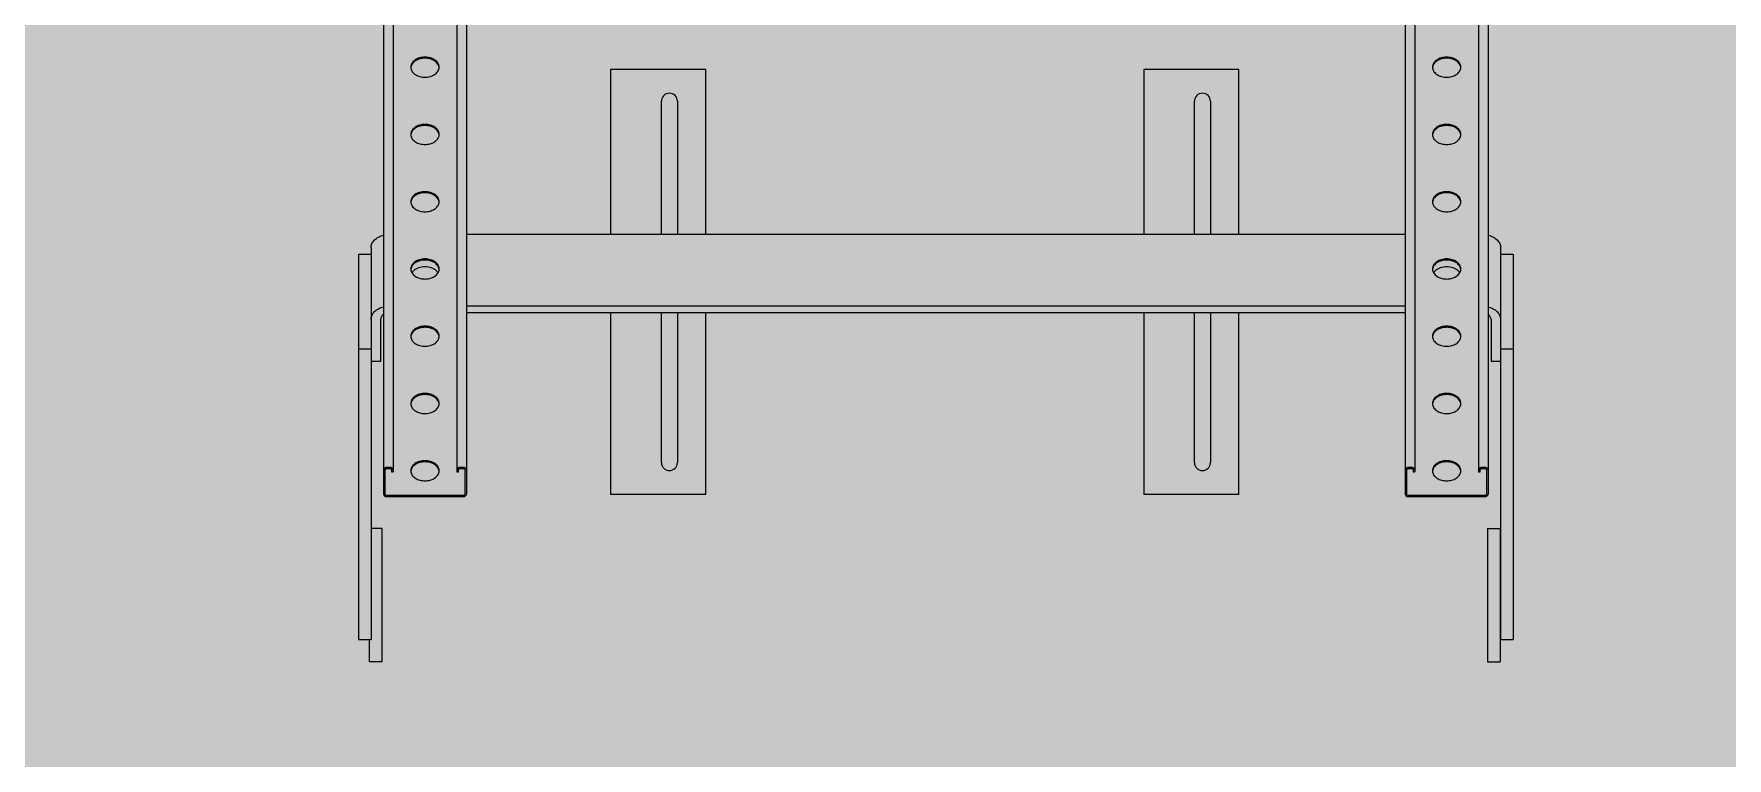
# Model space of a CAD drawing. Header units: millimetres. Extents: x -18489 to 17339, y -1599 to 10961.
# Drawn here: x -16663 to -16578.4, y 1659.2 to 1695.4 of the extents above; entities that cross this region are included whole.
import ezdxf

# ---------------------------------------------------------------- set-up
doc = ezdxf.new("R2010")
doc.units = ezdxf.units.MM
for name, color, linetype in [('188K-SM-03-F10-MECH-EQ-Y2257103$0$0 Xref', 8, 'Continuous'), ('188K-SM-03-F10-MECH-EQ-Y2257103$0$M-EQU-FOUNDATION', 8, 'Continuous'), ('188K-SM-03-F10-MECH-EQ-Y2257103$0$Micron CUP L10 HVAC EQU$0$M-MECH-EQU', 136, 'Continuous'), ('188K-SM-03-F10-MECH-EQ-Y2257103$0$Micron CUP L10 HVAC EQU$0$M-PHASE1 AREA', 252, 'Continuous')]:
    doc.layers.add(name, color=color, linetype=linetype)
pattern_1 = [(50, (4473.52, 709.2), (54.6554, -4.78173), [5.715, -62.865]), (355, (4473.52, 709.2), (-10.57303, 57.31705), [4.572, -50.29218]), (100.45144, (4478.076, 708.8), (44.08237, 52.53533), [4.857, -53.42707]), (46.1842, (4473.52, 724.44), (81.32371, -12.6127), [8.5725, -94.2975]), (96.63556, (4480.3, 723.39), (71.22124, 74.22784), [7.2855, -80.14068]), (351.18415, (4473.52, 724.44), (71.22124, 74.22784), [6.858, -75.43792]), (21, (4481.14, 720.63), (45.48432, -30.67956), [5.715, -62.865]), (326, (4481.14, 720.63), (18.54061, 55.25639), [4.572, -50.292]), (71.45144, (4484.93, 718.07), (64.02493, 24.57683), [4.857, -53.42698]), (37.5, (4473.521, 709.2), (0.926581, 25.366512), [0, -49.6824, 0, -51.054, 0, -50.4825]), (7.5, (4473.52, 709.2), (20.0459, 30.054172), [0, -29.1084, 0, -48.5394, 0, -19.2405]), (327.5, (4456.529, 709.2), (40.677179, -1.718623), [0, -19.05, 0, -59.436, 0, -78.867]), (317.5, (4448.91, 709.2), (44.438754, 7.62795), [0, -24.765, 0, -39.4716, 0, -56.007])]

# ---------------------------------------------------------------- blocks, each defined once
blk = doc.blocks.new('188K-SM-03-F10-MECH-EQ-Y2257103$0$Micron CUP L10 HVAC EQU$0$A$C0c53ceb0')
at = {"layer": '188K-SM-03-F10-MECH-EQ-Y2257103$0$Micron CUP L10 HVAC EQU$0$M-PHASE1 AREA'}
for p, q in [((-5023.9695, 8077.48404), (-5023.9695, 7549.60984)), ((-4982.61107, 8077.48404), (-4982.61107, 7549.60984)), ((-4513.33243, 8077.48404), (-4513.33243, 7549.60984)), ((-4471.97399, 8077.48404), (-4471.97399, 7549.60984)), ((-5019.21201, 8064.26498), (-5019.21201, 7560.7785)), ((-4987.36856, 8064.26498), (-4987.36856, 7560.7785)), ((-4508.57494, 8064.26498), (-4508.57494, 7560.7785)), ((-4476.73148, 8064.26498), (-4476.73148, 7560.7785)), ((-4910.50053, 7762.09479), (-4910.50053, 7679.68653)), ((-4862.92565, 7762.09479), (-4910.50053, 7762.09479)), ((-4862.92565, 7679.68653), (-4862.92565, 7762.09479)), ((-4644.08119, 7762.09479), (-4644.08119, 7679.68653)), ((-4596.50631, 7762.09479), (-4644.08119, 7762.09479)), ((-4596.50631, 7679.68653), (-4596.50631, 7762.09479)), ((-4885.12726, 7679.68653), (-4885.12726, 7746.23649)), ((-4877.13568, 7746.23649), (-4877.13568, 7679.68653)), ((-4618.70792, 7679.68653), (-4618.70792, 7746.23649)), ((-4610.71634, 7746.23649), (-4610.71634, 7679.68653)), ((-4982.61107, 7679.68653), (-4513.33243, 7679.68653)), ((-5036.5927, 7669.79516), (-5036.5927, 7476.91535)), ((-5036.5927, 7669.79516), (-5030.24938, 7669.79516)), ((-5030.24938, 7672.95843), (-5030.24938, 7476.91535)), ((-4465.69411, 7672.95843), (-4465.69411, 7476.91535)), ((-4465.69411, 7669.79516), (-4459.35079, 7669.79516)), ((-4459.35079, 7669.79516), (-4459.35079, 7476.91535)), ((-4982.61107, 7643.80331), (-4513.33243, 7643.80331)), ((-5025.4919, 7637.0752), (-5025.4919, 7616.09913)), ((-4513.33243, 7640.43925), (-4982.61107, 7640.43925)), ((-4910.50053, 7640.43925), (-4910.50053, 7549.59364)), ((-4885.12726, 7565.45194), (-4885.12726, 7640.43925)), ((-4877.13568, 7640.43925), (-4877.13568, 7565.45194)), ((-4862.92565, 7549.59364), (-4862.92565, 7640.43925)), ((-4644.08119, 7640.43925), (-4644.08119, 7549.59364)), ((-4618.70792, 7565.45194), (-4618.70792, 7640.43925)), ((-4610.71634, 7640.43925), (-4610.71634, 7565.45194)), ((-4596.50631, 7549.59364), (-4596.50631, 7640.43925)), ((-4470.4516, 7637.0752), (-4470.4516, 7616.09913)), ((-5036.5927, 7622.35599), (-5030.24938, 7622.35599)), ((-4465.69411, 7622.35599), (-4459.35079, 7622.35599)), ((-5025.4919, 7616.09763), (-5030.24938, 7616.09763)), ((-4465.69411, 7616.09763), (-4470.4516, 7616.09763)), ((-5023.17658, 7549.60984), (-5023.17658, 7561.89985)), ((-5020.79784, 7563.0212), (-5022.38367, 7563.0212)), ((-5022.38367, 7562.46052), (-5020.79784, 7562.46052)), ((-5020.00493, 7561.89985), (-5020.00493, 7560.7785)), ((-5020.00493, 7560.7785), (-5019.21201, 7560.7785)), ((-4987.36856, 7560.7785), (-4986.57564, 7560.7785)), ((-4986.57564, 7560.7785), (-4986.57564, 7561.89985)), ((-4984.1969, 7563.0212), (-4985.78273, 7563.0212)), ((-4985.78273, 7562.46052), (-4984.1969, 7562.46052)), ((-4983.40398, 7561.89985), (-4983.40398, 7549.60984)), ((-4512.53951, 7549.60984), (-4512.53951, 7561.89985)), ((-4510.16077, 7563.0212), (-4511.7466, 7563.0212)), ((-4511.7466, 7562.46052), (-4510.16077, 7562.46052)), ((-4509.36785, 7561.89985), (-4509.36785, 7560.7785)), ((-4509.36785, 7560.7785), (-4508.57494, 7560.7785)), ((-4476.73148, 7560.7785), (-4475.93857, 7560.7785)), ((-4475.93857, 7560.7785), (-4475.93857, 7561.89985)), ((-4473.55982, 7563.0212), (-4475.14565, 7563.0212)), ((-4475.14565, 7562.46052), (-4473.55982, 7562.46052)), ((-4472.76691, 7561.89985), (-4472.76691, 7549.60984)), ((-4984.1969, 7549.04917), (-5022.38367, 7549.04917)), ((-4862.92565, 7549.59364), (-4910.50053, 7549.59364)), ((-4596.50631, 7549.59364), (-4644.08119, 7549.59364)), ((-4473.55982, 7549.04917), (-4511.7466, 7549.04917)), ((-5022.38367, 7548.48849), (-4984.1969, 7548.48849)), ((-4511.7466, 7548.48849), (-4473.55982, 7548.48849)), ((-5024.68025, 7532.50875), (-5030.24938, 7532.50875)), ((-5024.68025, 7465.80084), (-5024.68025, 7532.50875)), ((-4472.26219, 7532.50875), (-4472.26219, 7465.80084)), ((-4472.26219, 7532.50875), (-4465.91887, 7532.50875)), ((-4465.91887, 7532.50875), (-4465.91887, 7465.80084)), ((-5036.5927, 7476.91535), (-5030.24938, 7476.91535)), ((-5031.02357, 7465.80084), (-5031.02357, 7476.91535)), ((-4465.69411, 7476.91535), (-4459.35079, 7476.91535)), ((-5024.68025, 7465.80084), (-5031.02357, 7465.80084)), ((-4472.26219, 7465.80084), (-4465.91887, 7465.80084))]:
    blk.add_line(p, q, dxfattribs=at)
for centre, radius, start, end in [((-5006.85152, 7763.2275), 3.54328, 180.00554074, 184.57683732), ((-5006.80029, 7763.23177), 3.59469, 184.57949297, 188.71224577), ((-4999.78028, 7763.23177), 3.59469, 351.28775423, 355.42050703), ((-4999.72905, 7763.2275), 3.54328, 355.42316268, 359.99445926), ((-4496.21444, 7763.2275), 3.54328, 180.00554074, 184.57683732), ((-4496.16322, 7763.23177), 3.59469, 184.57949298, 188.71224577), ((-4489.1432, 7763.23177), 3.59469, 351.28775423, 355.42050702), ((-4489.09198, 7763.2275), 3.54328, 355.42316268, 359.99445926), ((-4881.13147, 7746.23649), 3.99579, 0, 180), ((-4614.71213, 7746.23649), 3.99579, 0, 180), ((-5006.85152, 7729.58698), 3.54328, 180.00554074, 184.57683732), ((-5006.80029, 7729.59125), 3.59469, 184.57949297, 188.71224577), ((-4999.78028, 7729.59125), 3.59469, 351.28775423, 355.42050703), ((-4999.72905, 7729.58698), 3.54328, 355.42316268, 359.99445926), ((-4496.21444, 7729.58698), 3.54328, 180.00554074, 184.57683732), ((-4496.16322, 7729.59125), 3.59469, 184.57949298, 188.71224577), ((-4489.1432, 7729.59125), 3.59469, 351.28775423, 355.42050702), ((-4489.09198, 7729.58698), 3.54328, 355.42316268, 359.99445926), ((-5006.85152, 7695.94646), 3.54328, 180.00554074, 184.57683732), ((-5006.80029, 7695.95073), 3.59469, 184.57949297, 188.71224577), ((-4999.78028, 7695.95073), 3.59469, 351.28775423, 355.42050703), ((-4999.72905, 7695.94646), 3.54328, 355.42316268, 359.99445926), ((-4496.21444, 7695.94646), 3.54328, 180.00554074, 184.57683732), ((-4496.16322, 7695.95073), 3.59469, 184.57949298, 188.71224577), ((-4489.1432, 7695.95073), 3.59469, 351.28775423, 355.42050702), ((-4489.09198, 7695.94646), 3.54328, 355.42316268, 359.99445926), ((-5006.85152, 7662.30594), 3.54328, 180.00554074, 184.57683732), ((-5006.80029, 7662.3102), 3.59469, 184.57949297, 188.71224577), ((-5005.34967, 7657.53822), 5.29236, 134.17939771, 139.35016521), ((-5001.23089, 7657.53822), 5.29236, 40.64983479, 45.82060229), ((-4999.78028, 7662.3102), 3.59469, 351.28775423, 355.42050703), ((-4999.72905, 7662.30594), 3.54328, 355.42316268, 359.99445926), ((-4496.21444, 7662.30594), 3.54328, 180.00554074, 184.57683732), ((-4496.16322, 7662.3102), 3.59469, 184.57949297, 188.71224577), ((-4494.7126, 7657.53822), 5.29236, 134.17939771, 139.35016521), ((-4490.59382, 7657.53822), 5.29236, 40.64983479, 45.82060229), ((-4489.1432, 7662.3102), 3.59469, 351.28775423, 355.42050702), ((-4489.09198, 7662.30594), 3.54328, 355.42316268, 359.99445926), ((-5006.85152, 7628.66541), 3.54328, 180.00554074, 184.57683732), ((-5006.80029, 7628.66968), 3.59469, 184.57949297, 188.71224577), ((-4999.78028, 7628.66968), 3.59469, 351.28775423, 355.42050703), ((-4999.72905, 7628.66541), 3.54328, 355.42316268, 359.99445926), ((-4496.21444, 7628.66541), 3.54328, 180.00554074, 184.57683732), ((-4496.16322, 7628.66968), 3.59469, 184.57949297, 188.71224577), ((-4489.1432, 7628.66968), 3.59469, 351.28775423, 355.42050703), ((-4489.09198, 7628.66541), 3.54328, 355.42316268, 359.99445926), ((-5006.85152, 7595.02489), 3.54328, 180.00554074, 184.57683732), ((-5006.80029, 7595.02916), 3.59469, 184.57949297, 188.71224577), ((-4999.78028, 7595.02916), 3.59469, 351.28775423, 355.42050703), ((-4999.72905, 7595.02489), 3.54328, 355.42316268, 359.99445926), ((-4496.21444, 7595.02489), 3.54328, 180.00554074, 184.57683732), ((-4496.16322, 7595.02916), 3.59469, 184.57949298, 188.71224577), ((-4489.1432, 7595.02916), 3.59469, 351.28775423, 355.42050703), ((-4489.09198, 7595.02489), 3.54328, 355.42316268, 359.99445926), ((-5020.79668, 7560.81007), 2.21113, 79.33297401, 90.03008232), ((-5006.85152, 7561.38437), 3.54328, 180.00554074, 184.57683732), ((-5006.80029, 7561.38864), 3.59469, 184.57949297, 188.71224577), ((-4999.78028, 7561.38864), 3.59469, 351.28775423, 355.42050703), ((-4999.72905, 7561.38437), 3.54328, 355.42316268, 359.99445926), ((-4984.19574, 7560.81007), 2.21113, 79.33297401, 90.03008232), ((-4881.13147, 7565.45194), 3.99579, 180, 0), ((-4614.71213, 7565.45194), 3.99579, 180, 0), ((-4510.15961, 7560.81007), 2.21113, 79.33297401, 90.03008232), ((-4496.21444, 7561.38437), 3.54328, 180.00554074, 184.57683732), ((-4496.16322, 7561.38864), 3.59469, 184.57949297, 188.71224577), ((-4489.1432, 7561.38864), 3.59469, 351.28775423, 355.42050703), ((-4489.09198, 7561.38437), 3.54328, 355.42316268, 359.99445926), ((-4473.55866, 7560.81007), 2.21113, 79.33297401, 90.03008232)]:
    blk.add_arc(centre, radius, start, end, dxfattribs=at)
for points, knots in [([(-5003.29028, 7768.25081), (-5004.20557, 7768.25081), (-5005.9816, 7768.01166), (-5008.30681, 7766.95984), (-5009.96239, 7765.32276), (-5010.3948, 7763.89285), (-5010.3948, 7763.22716)], [0, 0, 0, 0, 0.288006698, 0.555333419, 0.790532629, 1, 1, 1, 1]), ([(-5003.29028, 7767.69014), (-5004.14462, 7767.69014), (-5005.80841, 7767.48076), (-5008.02406, 7766.55719), (-5009.68146, 7765.11798), (-5010.25758, 7763.83266), (-5010.3535, 7763.20637)], [0, 0, 0, 0, 0.284584443, 0.551250143, 0.788945637, 1, 1, 1, 1]), ([(-5010.3535, 7762.68728), (-5010.25758, 7762.06098), (-5009.68146, 7760.77567), (-5008.02406, 7759.33646), (-5005.80841, 7758.41289), (-5004.14462, 7758.20351), (-5003.29028, 7758.20351)], [0, 0, 0, 0, 0.211054363, 0.448749857, 0.715415557, 1, 1, 1, 1]), ([(-4996.18577, 7763.22716), (-4996.18577, 7763.89285), (-4996.61817, 7765.32276), (-4998.27376, 7766.95984), (-5000.59897, 7768.01166), (-5002.375, 7768.25081), (-5003.29028, 7768.25081)], [0, 0, 0, 0, 0.209467371, 0.444666581, 0.711993302, 1, 1, 1, 1]), ([(-4996.22707, 7763.20637), (-4996.32299, 7763.83266), (-4996.89911, 7765.11798), (-4998.55651, 7766.55719), (-5000.77216, 7767.48076), (-5002.43594, 7767.69014), (-5003.29028, 7767.69014)], [0, 0, 0, 0, 0.211054363, 0.448749857, 0.715415557, 1, 1, 1, 1]), ([(-5003.29028, 7758.20351), (-5002.43594, 7758.20351), (-5000.77216, 7758.41289), (-4998.55651, 7759.33646), (-4996.89911, 7760.77567), (-4996.32299, 7762.06098), (-4996.22707, 7762.68728)], [0, 0, 0, 0, 0.284584443, 0.551250143, 0.788945637, 1, 1, 1, 1]), ([(-4492.65321, 7768.25081), (-4493.5685, 7768.25081), (-4495.34453, 7768.01166), (-4497.66974, 7766.95984), (-4499.32532, 7765.32276), (-4499.75773, 7763.89285), (-4499.75773, 7763.22716)], [0, 0, 0, 0, 0.288006698, 0.555333419, 0.790532629, 1, 1, 1, 1]), ([(-4492.65321, 7767.69014), (-4493.50755, 7767.69014), (-4495.17133, 7767.48076), (-4497.38698, 7766.55719), (-4499.04438, 7765.11798), (-4499.62051, 7763.83266), (-4499.71643, 7763.20637)], [0, 0, 0, 0, 0.284584443, 0.551250143, 0.788945637, 1, 1, 1, 1]), ([(-4499.71643, 7762.68728), (-4499.62051, 7762.06098), (-4499.04438, 7760.77567), (-4497.38698, 7759.33646), (-4495.17133, 7758.41289), (-4493.50755, 7758.20351), (-4492.65321, 7758.20351)], [0, 0, 0, 0, 0.211054363, 0.448749857, 0.715415557, 1, 1, 1, 1]), ([(-4485.54869, 7763.22716), (-4485.54869, 7763.89285), (-4485.9811, 7765.32276), (-4487.63668, 7766.95984), (-4489.96189, 7768.01166), (-4491.73792, 7768.25081), (-4492.65321, 7768.25081)], [0, 0, 0, 0, 0.209467371, 0.444666581, 0.711993302, 1, 1, 1, 1]), ([(-4485.58999, 7763.20637), (-4485.68591, 7763.83266), (-4486.26203, 7765.11798), (-4487.91944, 7766.55719), (-4490.13509, 7767.48076), (-4491.79887, 7767.69014), (-4492.65321, 7767.69014)], [0, 0, 0, 0, 0.211054363, 0.448749857, 0.715415557, 1, 1, 1, 1]), ([(-4492.65321, 7758.20351), (-4491.79887, 7758.20351), (-4490.13509, 7758.41289), (-4487.91944, 7759.33646), (-4486.26203, 7760.77567), (-4485.68591, 7762.06098), (-4485.58999, 7762.68728)], [0, 0, 0, 0, 0.284584443, 0.551250143, 0.788945637, 1, 1, 1, 1]), ([(-5003.29028, 7734.61029), (-5004.20557, 7734.61029), (-5005.9816, 7734.37114), (-5008.30681, 7733.31932), (-5009.96239, 7731.68223), (-5010.3948, 7730.25233), (-5010.3948, 7729.58664)], [0, 0, 0, 0, 0.288006698, 0.555333419, 0.790532629, 1, 1, 1, 1]), ([(-5003.29028, 7734.04961), (-5004.14462, 7734.04961), (-5005.80841, 7733.84023), (-5008.02406, 7732.91667), (-5009.68146, 7731.47745), (-5010.25758, 7730.19214), (-5010.3535, 7729.56585)], [0, 0, 0, 0, 0.284584443, 0.551250143, 0.788945637, 1, 1, 1, 1]), ([(-5010.3535, 7729.04675), (-5010.25758, 7728.42046), (-5009.68146, 7727.13515), (-5008.02406, 7725.69593), (-5005.80841, 7724.77237), (-5004.14462, 7724.56299), (-5003.29028, 7724.56299)], [0, 0, 0, 0, 0.211054363, 0.448749857, 0.715415557, 1, 1, 1, 1]), ([(-4996.18577, 7729.58664), (-4996.18577, 7730.25233), (-4996.61817, 7731.68223), (-4998.27376, 7733.31932), (-5000.59897, 7734.37114), (-5002.375, 7734.61029), (-5003.29028, 7734.61029)], [0, 0, 0, 0, 0.209467371, 0.444666581, 0.711993302, 1, 1, 1, 1]), ([(-4996.22707, 7729.56585), (-4996.32299, 7730.19214), (-4996.89911, 7731.47745), (-4998.55651, 7732.91667), (-5000.77216, 7733.84023), (-5002.43594, 7734.04961), (-5003.29028, 7734.04961)], [0, 0, 0, 0, 0.211054363, 0.448749857, 0.715415557, 1, 1, 1, 1]), ([(-5003.29028, 7724.56299), (-5002.43594, 7724.56299), (-5000.77216, 7724.77237), (-4998.55651, 7725.69593), (-4996.89911, 7727.13515), (-4996.32299, 7728.42046), (-4996.22707, 7729.04675)], [0, 0, 0, 0, 0.284584443, 0.551250143, 0.788945637, 1, 1, 1, 1]), ([(-4492.65321, 7734.61029), (-4493.5685, 7734.61029), (-4495.34453, 7734.37114), (-4497.66974, 7733.31932), (-4499.32532, 7731.68223), (-4499.75773, 7730.25233), (-4499.75773, 7729.58664)], [0, 0, 0, 0, 0.288006698, 0.555333419, 0.790532629, 1, 1, 1, 1]), ([(-4492.65321, 7734.04961), (-4493.50755, 7734.04961), (-4495.17133, 7733.84023), (-4497.38698, 7732.91667), (-4499.04438, 7731.47745), (-4499.62051, 7730.19214), (-4499.71643, 7729.56585)], [0, 0, 0, 0, 0.284584443, 0.551250143, 0.788945637, 1, 1, 1, 1]), ([(-4499.71643, 7729.04675), (-4499.62051, 7728.42046), (-4499.04438, 7727.13515), (-4497.38698, 7725.69593), (-4495.17133, 7724.77237), (-4493.50755, 7724.56299), (-4492.65321, 7724.56299)], [0, 0, 0, 0, 0.211054363, 0.448749857, 0.715415557, 1, 1, 1, 1]), ([(-4485.54869, 7729.58664), (-4485.54869, 7730.25233), (-4485.9811, 7731.68223), (-4487.63668, 7733.31932), (-4489.96189, 7734.37114), (-4491.73792, 7734.61029), (-4492.65321, 7734.61029)], [0, 0, 0, 0, 0.209467371, 0.444666581, 0.711993302, 1, 1, 1, 1]), ([(-4485.58999, 7729.56585), (-4485.68591, 7730.19214), (-4486.26203, 7731.47745), (-4487.91944, 7732.91667), (-4490.13509, 7733.84023), (-4491.79887, 7734.04961), (-4492.65321, 7734.04961)], [0, 0, 0, 0, 0.211054363, 0.448749857, 0.715415557, 1, 1, 1, 1]), ([(-4492.65321, 7724.56299), (-4491.79887, 7724.56299), (-4490.13509, 7724.77237), (-4487.91944, 7725.69593), (-4486.26203, 7727.13515), (-4485.68591, 7728.42046), (-4485.58999, 7729.04675)], [0, 0, 0, 0, 0.284584443, 0.551250143, 0.788945637, 1, 1, 1, 1]), ([(-5003.29028, 7700.96977), (-5004.20557, 7700.96977), (-5005.9816, 7700.73062), (-5008.30681, 7699.67879), (-5009.96239, 7698.04171), (-5010.3948, 7696.6118), (-5010.3948, 7695.94612)], [0, 0, 0, 0, 0.288006698, 0.555333419, 0.790532629, 1, 1, 1, 1]), ([(-5003.29028, 7700.40909), (-5004.14462, 7700.40909), (-5005.80841, 7700.19971), (-5008.02406, 7699.27614), (-5009.68146, 7697.83693), (-5010.25758, 7696.55162), (-5010.3535, 7695.92532)], [0, 0, 0, 0, 0.284584443, 0.551250143, 0.788945637, 1, 1, 1, 1]), ([(-5010.3535, 7695.40623), (-5010.25758, 7694.77994), (-5009.68146, 7693.49462), (-5008.02406, 7692.05541), (-5005.80841, 7691.13184), (-5004.14462, 7690.92246), (-5003.29028, 7690.92246)], [0, 0, 0, 0, 0.211054363, 0.448749857, 0.715415557, 1, 1, 1, 1]), ([(-4996.18577, 7695.94612), (-4996.18577, 7696.6118), (-4996.61817, 7698.04171), (-4998.27376, 7699.67879), (-5000.59897, 7700.73062), (-5002.375, 7700.96977), (-5003.29028, 7700.96977)], [0, 0, 0, 0, 0.209467371, 0.444666581, 0.711993302, 1, 1, 1, 1]), ([(-4996.22707, 7695.92532), (-4996.32299, 7696.55162), (-4996.89911, 7697.83693), (-4998.55651, 7699.27614), (-5000.77216, 7700.19971), (-5002.43594, 7700.40909), (-5003.29028, 7700.40909)], [0, 0, 0, 0, 0.211054363, 0.448749857, 0.715415557, 1, 1, 1, 1]), ([(-5003.29028, 7690.92246), (-5002.43594, 7690.92246), (-5000.77216, 7691.13184), (-4998.55651, 7692.05541), (-4996.89911, 7693.49462), (-4996.32299, 7694.77994), (-4996.22707, 7695.40623)], [0, 0, 0, 0, 0.284584443, 0.551250143, 0.788945637, 1, 1, 1, 1]), ([(-4492.65321, 7700.96977), (-4493.5685, 7700.96977), (-4495.34453, 7700.73062), (-4497.66974, 7699.67879), (-4499.32532, 7698.04171), (-4499.75773, 7696.6118), (-4499.75773, 7695.94612)], [0, 0, 0, 0, 0.288006698, 0.555333419, 0.790532629, 1, 1, 1, 1]), ([(-4492.65321, 7700.40909), (-4493.50755, 7700.40909), (-4495.17133, 7700.19971), (-4497.38698, 7699.27614), (-4499.04438, 7697.83693), (-4499.62051, 7696.55162), (-4499.71643, 7695.92532)], [0, 0, 0, 0, 0.284584443, 0.551250143, 0.788945637, 1, 1, 1, 1]), ([(-4499.71643, 7695.40623), (-4499.62051, 7694.77994), (-4499.04438, 7693.49462), (-4497.38698, 7692.05541), (-4495.17133, 7691.13184), (-4493.50755, 7690.92246), (-4492.65321, 7690.92246)], [0, 0, 0, 0, 0.211054363, 0.448749857, 0.715415557, 1, 1, 1, 1]), ([(-4485.54869, 7695.94612), (-4485.54869, 7696.6118), (-4485.9811, 7698.04171), (-4487.63668, 7699.67879), (-4489.96189, 7700.73062), (-4491.73792, 7700.96977), (-4492.65321, 7700.96977)], [0, 0, 0, 0, 0.209467371, 0.444666581, 0.711993302, 1, 1, 1, 1]), ([(-4485.58999, 7695.92532), (-4485.68591, 7696.55162), (-4486.26203, 7697.83693), (-4487.91944, 7699.27614), (-4490.13509, 7700.19971), (-4491.79887, 7700.40909), (-4492.65321, 7700.40909)], [0, 0, 0, 0, 0.211054363, 0.448749857, 0.715415557, 1, 1, 1, 1]), ([(-4492.65321, 7690.92246), (-4491.79887, 7690.92246), (-4490.13509, 7691.13184), (-4487.91944, 7692.05541), (-4486.26203, 7693.49462), (-4485.68591, 7694.77994), (-4485.58999, 7695.40623)], [0, 0, 0, 0, 0.284584443, 0.551250143, 0.788945637, 1, 1, 1, 1]), ([(-5030.24938, 7672.95843), (-5030.24938, 7673.64883), (-5029.91901, 7675.10002), (-5028.55606, 7676.971), (-5026.50855, 7678.43548), (-5024.86443, 7679.05579), (-5023.98528, 7679.28171)], [0, 0, 0, 0, 0.21748498, 0.45261355, 0.714058089, 1, 1, 1, 1]), ([(-4471.95822, 7679.28171), (-4471.07907, 7679.05579), (-4469.43494, 7678.43548), (-4467.38743, 7676.971), (-4466.02448, 7675.10002), (-4465.69411, 7673.64883), (-4465.69411, 7672.95843)], [0, 0, 0, 0, 0.285941911, 0.54738645, 0.78251502, 1, 1, 1, 1]), ([(-5003.29028, 7667.32924), (-5004.20557, 7667.32924), (-5005.9816, 7667.0901), (-5008.30681, 7666.03827), (-5009.96239, 7664.40119), (-5010.3948, 7662.97128), (-5010.3948, 7662.30559)], [0, 0, 0, 0, 0.288006698, 0.555333419, 0.790532629, 1, 1, 1, 1]), ([(-5003.29028, 7666.76857), (-5004.14462, 7666.76857), (-5005.80841, 7666.55919), (-5008.02406, 7665.63562), (-5009.68146, 7664.19641), (-5010.25758, 7662.9111), (-5010.3535, 7662.2848)], [0, 0, 0, 0, 0.284584443, 0.551250143, 0.788945637, 1, 1, 1, 1]), ([(-5010.04708, 7660.7532), (-5009.54587, 7659.66237), (-5007.96731, 7658.30338), (-5005.47398, 7657.44334), (-5004.02666, 7657.28194), (-5003.29028, 7657.28194)], [0, 0, 0, 0, 0.454971083, 0.720915951, 1, 1, 1, 1]), ([(-4997.54261, 7661.33369), (-4998.2466, 7662.01861), (-5000.1149, 7663.07559), (-5003.29028, 7663.57758), (-5006.46567, 7663.07559), (-5008.33396, 7662.01861), (-5009.03796, 7661.33369)], [0, 0, 0, 0, 0.236938801, 0.5, 0.763061198, 1, 1, 1, 1]), ([(-4996.18577, 7662.30559), (-4996.18577, 7662.97128), (-4996.61817, 7664.40119), (-4998.27376, 7666.03827), (-5000.59897, 7667.0901), (-5002.375, 7667.32924), (-5003.29028, 7667.32924)], [0, 0, 0, 0, 0.209467371, 0.444666581, 0.711993302, 1, 1, 1, 1]), ([(-4996.22707, 7662.2848), (-4996.32299, 7662.9111), (-4996.89911, 7664.19641), (-4998.55651, 7665.63562), (-5000.77216, 7666.55919), (-5002.43594, 7666.76857), (-5003.29028, 7666.76857)], [0, 0, 0, 0, 0.211054363, 0.448749857, 0.715415557, 1, 1, 1, 1]), ([(-5003.29028, 7657.28194), (-5002.5539, 7657.28194), (-5001.10658, 7657.44334), (-4998.61326, 7658.30338), (-4997.0347, 7659.66237), (-4996.53349, 7660.7532)], [0, 0, 0, 0, 0.279084049, 0.545028917, 1, 1, 1, 1]), ([(-4492.65321, 7667.32924), (-4493.5685, 7667.32924), (-4495.34453, 7667.0901), (-4497.66974, 7666.03827), (-4499.32532, 7664.40119), (-4499.75773, 7662.97128), (-4499.75773, 7662.30559)], [0, 0, 0, 0, 0.288006698, 0.555333419, 0.790532629, 1, 1, 1, 1]), ([(-4492.65321, 7666.76857), (-4493.50755, 7666.76857), (-4495.17133, 7666.55919), (-4497.38698, 7665.63562), (-4499.04438, 7664.19641), (-4499.62051, 7662.9111), (-4499.71643, 7662.2848)], [0, 0, 0, 0, 0.284584443, 0.551250143, 0.788945637, 1, 1, 1, 1]), ([(-4499.41001, 7660.7532), (-4498.90879, 7659.66237), (-4497.33024, 7658.30338), (-4494.83691, 7657.44334), (-4493.38959, 7657.28194), (-4492.65321, 7657.28194)], [0, 0, 0, 0, 0.454971083, 0.720915951, 1, 1, 1, 1]), ([(-4486.90554, 7661.33369), (-4487.60953, 7662.01861), (-4489.47782, 7663.07559), (-4492.65321, 7663.57758), (-4495.82859, 7663.07559), (-4497.69689, 7662.01861), (-4498.40088, 7661.33369)], [0, 0, 0, 0, 0.236938801, 0.5, 0.763061198, 1, 1, 1, 1]), ([(-4485.54869, 7662.30559), (-4485.54869, 7662.97128), (-4485.9811, 7664.40119), (-4487.63668, 7666.03827), (-4489.96189, 7667.0901), (-4491.73792, 7667.32924), (-4492.65321, 7667.32924)], [0, 0, 0, 0, 0.209467371, 0.444666581, 0.711993302, 1, 1, 1, 1]), ([(-4485.58999, 7662.2848), (-4485.68591, 7662.9111), (-4486.26203, 7664.19641), (-4487.91944, 7665.63562), (-4490.13509, 7666.55919), (-4491.79887, 7666.76857), (-4492.65321, 7666.76857)], [0, 0, 0, 0, 0.211054363, 0.448749857, 0.715415557, 1, 1, 1, 1]), ([(-4492.65321, 7657.28194), (-4491.91683, 7657.28194), (-4490.46951, 7657.44334), (-4487.97618, 7658.30338), (-4486.39763, 7659.66237), (-4485.89641, 7660.7532)], [0, 0, 0, 0, 0.279084049, 0.545028917, 1, 1, 1, 1]), ([(-5030.24938, 7637.0752), (-5030.24938, 7637.66196), (-5030.01595, 7638.88132), (-5029.02649, 7640.52895), (-5027.49272, 7641.9173), (-5026.22814, 7642.59722), (-5025.54295, 7642.88094)], [0, 0, 0, 0, 0.222954822, 0.459664115, 0.718205, 1, 1, 1, 1]), ([(-5025.54295, 7642.88094), (-5025.41837, 7642.93252), (-5024.9088, 7643.13261), (-5024.38485, 7643.29581), (-5023.98528, 7643.39849)], [0, 0, 0, 0, 0.246316039, 1, 1, 1, 1]), ([(-4471.95822, 7643.39849), (-4471.82374, 7643.36393), (-4471.29595, 7643.21867), (-4470.778, 7643.03724), (-4470.40054, 7642.88094)], [0, 0, 0, 0, 0.253662788, 1, 1, 1, 1]), ([(-4470.40054, 7642.88094), (-4469.71535, 7642.59722), (-4468.45077, 7641.9173), (-4466.917, 7640.52895), (-4465.92754, 7638.88132), (-4465.69411, 7637.66196), (-4465.69411, 7637.0752)], [0, 0, 0, 0, 0.281795, 0.540335885, 0.777045178, 1, 1, 1, 1]), ([(-5023.98851, 7639.52922), (-5024.42626, 7639.2391), (-5025.17618, 7638.54028), (-5025.4919, 7637.53973), (-5025.4919, 7637.0752)], [0, 0, 0, 0, 0.530633996, 1, 1, 1, 1]), ([(-5003.29028, 7633.68872), (-5004.20557, 7633.68872), (-5005.9816, 7633.44958), (-5008.30681, 7632.39775), (-5009.96239, 7630.76067), (-5010.3948, 7629.33076), (-5010.3948, 7628.66507)], [0, 0, 0, 0, 0.288006698, 0.555333419, 0.790532629, 1, 1, 1, 1]), ([(-4996.18577, 7628.66507), (-4996.18577, 7629.33076), (-4996.61817, 7630.76067), (-4998.27376, 7632.39775), (-5000.59897, 7633.44958), (-5002.375, 7633.68872), (-5003.29028, 7633.68872)], [0, 0, 0, 0, 0.209467371, 0.444666581, 0.711993302, 1, 1, 1, 1]), ([(-4492.65321, 7633.68872), (-4493.5685, 7633.68872), (-4495.34453, 7633.44958), (-4497.66974, 7632.39775), (-4499.32532, 7630.76067), (-4499.75773, 7629.33076), (-4499.75773, 7628.66507)], [0, 0, 0, 0, 0.288006698, 0.555333419, 0.790532629, 1, 1, 1, 1]), ([(-4485.54869, 7628.66507), (-4485.54869, 7629.33076), (-4485.9811, 7630.76067), (-4487.63668, 7632.39775), (-4489.96189, 7633.44958), (-4491.73792, 7633.68872), (-4492.65321, 7633.68872)], [0, 0, 0, 0, 0.209467371, 0.444666581, 0.711993302, 1, 1, 1, 1]), ([(-4470.4516, 7637.0752), (-4470.4516, 7637.53973), (-4470.76731, 7638.54028), (-4471.51723, 7639.2391), (-4471.95499, 7639.52922)], [0, 0, 0, 0, 0.469366004, 1, 1, 1, 1]), ([(-5003.29028, 7633.12805), (-5004.14462, 7633.12805), (-5005.80841, 7632.91867), (-5008.02406, 7631.9951), (-5009.68146, 7630.55589), (-5010.25758, 7629.27058), (-5010.3535, 7628.64428)], [0, 0, 0, 0, 0.284584443, 0.551250143, 0.788945637, 1, 1, 1, 1]), ([(-5010.3535, 7628.12519), (-5010.25758, 7627.49889), (-5009.68146, 7626.21358), (-5008.02406, 7624.77437), (-5005.80841, 7623.8508), (-5004.14462, 7623.64142), (-5003.29028, 7623.64142)], [0, 0, 0, 0, 0.211054363, 0.448749857, 0.715415557, 1, 1, 1, 1]), ([(-4996.22707, 7628.64428), (-4996.32299, 7629.27058), (-4996.89911, 7630.55589), (-4998.55651, 7631.9951), (-5000.77216, 7632.91867), (-5002.43594, 7633.12805), (-5003.29028, 7633.12805)], [0, 0, 0, 0, 0.211054363, 0.448749857, 0.715415557, 1, 1, 1, 1]), ([(-5003.29028, 7623.64142), (-5002.43594, 7623.64142), (-5000.77216, 7623.8508), (-4998.55651, 7624.77437), (-4996.89911, 7626.21358), (-4996.32299, 7627.49889), (-4996.22707, 7628.12519)], [0, 0, 0, 0, 0.284584443, 0.551250143, 0.788945637, 1, 1, 1, 1]), ([(-4492.65321, 7633.12805), (-4493.50755, 7633.12805), (-4495.17133, 7632.91867), (-4497.38698, 7631.9951), (-4499.04438, 7630.55589), (-4499.62051, 7629.27058), (-4499.71643, 7628.64428)], [0, 0, 0, 0, 0.284584443, 0.551250143, 0.788945637, 1, 1, 1, 1]), ([(-4499.71643, 7628.12519), (-4499.62051, 7627.49889), (-4499.04438, 7626.21358), (-4497.38698, 7624.77437), (-4495.17133, 7623.8508), (-4493.50755, 7623.64142), (-4492.65321, 7623.64142)], [0, 0, 0, 0, 0.211054363, 0.448749857, 0.715415557, 1, 1, 1, 1]), ([(-4485.58999, 7628.64428), (-4485.68591, 7629.27058), (-4486.26203, 7630.55589), (-4487.91944, 7631.9951), (-4490.13509, 7632.91867), (-4491.79887, 7633.12805), (-4492.65321, 7633.12805)], [0, 0, 0, 0, 0.211054363, 0.448749857, 0.715415557, 1, 1, 1, 1]), ([(-4492.65321, 7623.64142), (-4491.79887, 7623.64142), (-4490.13509, 7623.8508), (-4487.91944, 7624.77437), (-4486.26203, 7626.21358), (-4485.68591, 7627.49889), (-4485.58999, 7628.12519)], [0, 0, 0, 0, 0.284584443, 0.551250143, 0.788945637, 1, 1, 1, 1]), ([(-5003.29028, 7600.0482), (-5004.20557, 7600.0482), (-5005.9816, 7599.80905), (-5008.30681, 7598.75723), (-5009.96239, 7597.12015), (-5010.3948, 7595.69024), (-5010.3948, 7595.02455)], [0, 0, 0, 0, 0.288006698, 0.555333419, 0.790532629, 1, 1, 1, 1]), ([(-4996.18577, 7595.02455), (-4996.18577, 7595.69024), (-4996.61817, 7597.12015), (-4998.27376, 7598.75723), (-5000.59897, 7599.80905), (-5002.375, 7600.0482), (-5003.29028, 7600.0482)], [0, 0, 0, 0, 0.209467371, 0.444666581, 0.711993302, 1, 1, 1, 1]), ([(-4492.65321, 7600.0482), (-4493.5685, 7600.0482), (-4495.34453, 7599.80905), (-4497.66974, 7598.75723), (-4499.32532, 7597.12015), (-4499.75773, 7595.69024), (-4499.75773, 7595.02455)], [0, 0, 0, 0, 0.288006698, 0.555333419, 0.790532629, 1, 1, 1, 1]), ([(-4485.54869, 7595.02455), (-4485.54869, 7595.69024), (-4485.9811, 7597.12015), (-4487.63668, 7598.75723), (-4489.96189, 7599.80905), (-4491.73792, 7600.0482), (-4492.65321, 7600.0482)], [0, 0, 0, 0, 0.209467371, 0.444666581, 0.711993302, 1, 1, 1, 1]), ([(-5003.29028, 7599.48753), (-5004.14462, 7599.48753), (-5005.80841, 7599.27814), (-5008.02406, 7598.35458), (-5009.68146, 7596.91537), (-5010.25758, 7595.63005), (-5010.3535, 7595.00376)], [0, 0, 0, 0, 0.284584443, 0.551250143, 0.788945637, 1, 1, 1, 1]), ([(-5010.3535, 7594.48466), (-5010.25758, 7593.85837), (-5009.68146, 7592.57306), (-5008.02406, 7591.13385), (-5005.80841, 7590.21028), (-5004.14462, 7590.0009), (-5003.29028, 7590.0009)], [0, 0, 0, 0, 0.211054363, 0.448749857, 0.715415557, 1, 1, 1, 1]), ([(-4996.22707, 7595.00376), (-4996.32299, 7595.63005), (-4996.89911, 7596.91537), (-4998.55651, 7598.35458), (-5000.77216, 7599.27814), (-5002.43594, 7599.48753), (-5003.29028, 7599.48753)], [0, 0, 0, 0, 0.211054363, 0.448749857, 0.715415557, 1, 1, 1, 1]), ([(-5003.29028, 7590.0009), (-5002.43594, 7590.0009), (-5000.77216, 7590.21028), (-4998.55651, 7591.13385), (-4996.89911, 7592.57306), (-4996.32299, 7593.85837), (-4996.22707, 7594.48466)], [0, 0, 0, 0, 0.284584443, 0.551250143, 0.788945637, 1, 1, 1, 1]), ([(-4492.65321, 7599.48753), (-4493.50755, 7599.48753), (-4495.17133, 7599.27814), (-4497.38698, 7598.35458), (-4499.04438, 7596.91537), (-4499.62051, 7595.63005), (-4499.71643, 7595.00376)], [0, 0, 0, 0, 0.284584443, 0.551250143, 0.788945637, 1, 1, 1, 1]), ([(-4499.71643, 7594.48466), (-4499.62051, 7593.85837), (-4499.04438, 7592.57306), (-4497.38698, 7591.13385), (-4495.17133, 7590.21028), (-4493.50755, 7590.0009), (-4492.65321, 7590.0009)], [0, 0, 0, 0, 0.211054363, 0.448749857, 0.715415557, 1, 1, 1, 1]), ([(-4485.58999, 7595.00376), (-4485.68591, 7595.63005), (-4486.26203, 7596.91537), (-4487.91944, 7598.35458), (-4490.13509, 7599.27814), (-4491.79887, 7599.48753), (-4492.65321, 7599.48753)], [0, 0, 0, 0, 0.211054363, 0.448749857, 0.715415557, 1, 1, 1, 1]), ([(-4492.65321, 7590.0009), (-4491.79887, 7590.0009), (-4490.13509, 7590.21028), (-4487.91944, 7591.13385), (-4486.26203, 7592.57306), (-4485.68591, 7593.85837), (-4485.58999, 7594.48466)], [0, 0, 0, 0, 0.284584443, 0.551250143, 0.788945637, 1, 1, 1, 1]), ([(-5003.29028, 7566.40768), (-5004.20557, 7566.40768), (-5005.9816, 7566.16853), (-5008.30681, 7565.11671), (-5009.96239, 7563.47962), (-5010.3948, 7562.04972), (-5010.3948, 7561.38403)], [0, 0, 0, 0, 0.288006698, 0.555333419, 0.790532629, 1, 1, 1, 1]), ([(-4996.18577, 7561.38403), (-4996.18577, 7562.04972), (-4996.61817, 7563.47962), (-4998.27376, 7565.11671), (-5000.59897, 7566.16853), (-5002.375, 7566.40768), (-5003.29028, 7566.40768)], [0, 0, 0, 0, 0.209467371, 0.444666581, 0.711993302, 1, 1, 1, 1]), ([(-4492.65321, 7566.40768), (-4493.5685, 7566.40768), (-4495.34453, 7566.16853), (-4497.66974, 7565.11671), (-4499.32532, 7563.47962), (-4499.75773, 7562.04972), (-4499.75773, 7561.38403)], [0, 0, 0, 0, 0.288006698, 0.555333419, 0.790532629, 1, 1, 1, 1]), ([(-4485.54869, 7561.38403), (-4485.54869, 7562.04972), (-4485.9811, 7563.47962), (-4487.63668, 7565.11671), (-4489.96189, 7566.16853), (-4491.73792, 7566.40768), (-4492.65321, 7566.40768)], [0, 0, 0, 0, 0.209467371, 0.444666581, 0.711993302, 1, 1, 1, 1]), ([(-5023.17658, 7562.87097), (-5023.25289, 7562.83981), (-5023.52327, 7562.70838), (-5023.76137, 7562.49224), (-5023.86536, 7562.2995)], [0, 0, 0, 0, 0.273440322, 1, 1, 1, 1]), ([(-5023.17658, 7561.89985), (-5023.17658, 7562.053), (-5022.94055, 7562.38637), (-5022.57841, 7562.46052), (-5022.38367, 7562.46052)], [0, 0, 0, 0, 0.440239368, 1, 1, 1, 1]), ([(-5020.79784, 7562.46052), (-5020.6031, 7562.46052), (-5020.24096, 7562.38637), (-5020.00493, 7562.053), (-5020.00493, 7561.89985)], [0, 0, 0, 0, 0.559760632, 1, 1, 1, 1]), ([(-5019.21201, 7561.89985), (-5019.21201, 7562.09971), (-5019.39816, 7562.53912), (-5019.78554, 7562.78138), (-5020.00493, 7562.87097)], [0, 0, 0, 0, 0.457524368, 1, 1, 1, 1]), ([(-5003.29028, 7565.847), (-5004.14462, 7565.847), (-5005.80841, 7565.63762), (-5008.02406, 7564.71405), (-5009.68146, 7563.27484), (-5010.25758, 7561.98953), (-5010.3535, 7561.36324)], [0, 0, 0, 0, 0.284584443, 0.551250143, 0.788945637, 1, 1, 1, 1]), ([(-5010.3535, 7560.84414), (-5010.25758, 7560.21785), (-5009.68146, 7558.93254), (-5008.02406, 7557.49332), (-5005.80841, 7556.56976), (-5004.14462, 7556.36038), (-5003.29028, 7556.36038)], [0, 0, 0, 0, 0.211054363, 0.448749857, 0.715415557, 1, 1, 1, 1]), ([(-4996.22707, 7561.36324), (-4996.32299, 7561.98953), (-4996.89911, 7563.27484), (-4998.55651, 7564.71405), (-5000.77216, 7565.63762), (-5002.43594, 7565.847), (-5003.29028, 7565.847)], [0, 0, 0, 0, 0.211054363, 0.448749857, 0.715415557, 1, 1, 1, 1]), ([(-5003.29028, 7556.36038), (-5002.43594, 7556.36038), (-5000.77216, 7556.56976), (-4998.55651, 7557.49332), (-4996.89911, 7558.93254), (-4996.32299, 7560.21785), (-4996.22707, 7560.84414)], [0, 0, 0, 0, 0.284584443, 0.551250143, 0.788945637, 1, 1, 1, 1]), ([(-4986.57564, 7562.87097), (-4986.65194, 7562.83981), (-4986.92233, 7562.70838), (-4987.16043, 7562.49224), (-4987.26442, 7562.2995)], [0, 0, 0, 0, 0.273440322, 1, 1, 1, 1]), ([(-4986.57564, 7561.89985), (-4986.57564, 7562.053), (-4986.33961, 7562.38637), (-4985.97746, 7562.46052), (-4985.78273, 7562.46052)], [0, 0, 0, 0, 0.440239368, 1, 1, 1, 1]), ([(-4984.1969, 7562.46052), (-4984.00216, 7562.46052), (-4983.64002, 7562.38637), (-4983.40398, 7562.053), (-4983.40398, 7561.89985)], [0, 0, 0, 0, 0.559760632, 1, 1, 1, 1]), ([(-4982.61107, 7561.89985), (-4982.61107, 7562.09971), (-4982.79722, 7562.53912), (-4983.1846, 7562.78138), (-4983.40398, 7562.87097)], [0, 0, 0, 0, 0.457524368, 1, 1, 1, 1]), ([(-4512.53951, 7562.87097), (-4512.61581, 7562.83981), (-4512.8862, 7562.70838), (-4513.1243, 7562.49224), (-4513.22829, 7562.2995)], [0, 0, 0, 0, 0.273440322, 1, 1, 1, 1]), ([(-4512.53951, 7561.89985), (-4512.53951, 7562.053), (-4512.30347, 7562.38637), (-4511.94133, 7562.46052), (-4511.7466, 7562.46052)], [0, 0, 0, 0, 0.440239368, 1, 1, 1, 1]), ([(-4510.16077, 7562.46052), (-4509.96603, 7562.46052), (-4509.60389, 7562.38637), (-4509.36785, 7562.053), (-4509.36785, 7561.89985)], [0, 0, 0, 0, 0.559760632, 1, 1, 1, 1]), ([(-4508.57494, 7561.89985), (-4508.57494, 7562.09971), (-4508.76109, 7562.53912), (-4509.14847, 7562.78138), (-4509.36785, 7562.87097)], [0, 0, 0, 0, 0.457524368, 1, 1, 1, 1]), ([(-4492.65321, 7565.847), (-4493.50755, 7565.847), (-4495.17133, 7565.63762), (-4497.38698, 7564.71405), (-4499.04438, 7563.27484), (-4499.62051, 7561.98953), (-4499.71643, 7561.36324)], [0, 0, 0, 0, 0.284584443, 0.551250143, 0.788945637, 1, 1, 1, 1]), ([(-4499.71643, 7560.84414), (-4499.62051, 7560.21785), (-4499.04438, 7558.93254), (-4497.38698, 7557.49332), (-4495.17133, 7556.56976), (-4493.50755, 7556.36038), (-4492.65321, 7556.36038)], [0, 0, 0, 0, 0.211054363, 0.448749857, 0.715415557, 1, 1, 1, 1]), ([(-4485.58999, 7561.36324), (-4485.68591, 7561.98953), (-4486.26203, 7563.27484), (-4487.91944, 7564.71405), (-4490.13509, 7565.63762), (-4491.79887, 7565.847), (-4492.65321, 7565.847)], [0, 0, 0, 0, 0.211054363, 0.448749857, 0.715415557, 1, 1, 1, 1]), ([(-4492.65321, 7556.36038), (-4491.79887, 7556.36038), (-4490.13509, 7556.56976), (-4487.91944, 7557.49332), (-4486.26203, 7558.93254), (-4485.68591, 7560.21785), (-4485.58999, 7560.84414)], [0, 0, 0, 0, 0.284584443, 0.551250143, 0.788945637, 1, 1, 1, 1]), ([(-4475.93857, 7562.87097), (-4476.01487, 7562.83981), (-4476.28525, 7562.70838), (-4476.52335, 7562.49224), (-4476.62734, 7562.2995)], [0, 0, 0, 0, 0.273440322, 1, 1, 1, 1]), ([(-4475.93857, 7561.89985), (-4475.93857, 7562.053), (-4475.70253, 7562.38637), (-4475.34039, 7562.46052), (-4475.14565, 7562.46052)], [0, 0, 0, 0, 0.440239368, 1, 1, 1, 1]), ([(-4473.55982, 7562.46052), (-4473.36509, 7562.46052), (-4473.00294, 7562.38637), (-4472.76691, 7562.053), (-4472.76691, 7561.89985)], [0, 0, 0, 0, 0.559760632, 1, 1, 1, 1]), ([(-4471.97399, 7561.89985), (-4471.97399, 7562.09971), (-4472.16015, 7562.53912), (-4472.54752, 7562.78138), (-4472.76691, 7562.87097)], [0, 0, 0, 0, 0.457524368, 1, 1, 1, 1]), ([(-5023.9695, 7549.60984), (-5023.9695, 7549.45089), (-5023.89787, 7549.23016), (-5023.7662, 7549.05817), (-5023.72796, 7549.01499)], [0, 0, 0, 0, 0.733758948, 1, 1, 1, 1]), ([(-5022.38367, 7549.04917), (-5022.57841, 7549.04917), (-5022.94055, 7549.12332), (-5023.17658, 7549.45669), (-5023.17658, 7549.60984)], [0, 0, 0, 0, 0.559760632, 1, 1, 1, 1]), ([(-4983.40398, 7549.60984), (-4983.40398, 7549.45669), (-4983.64002, 7549.12332), (-4984.00216, 7549.04917), (-4984.1969, 7549.04917)], [0, 0, 0, 0, 0.440239368, 1, 1, 1, 1]), ([(-4984.1969, 7548.48849), (-4984.03896, 7548.48849), (-4983.48475, 7548.54236), (-4982.90722, 7548.85432), (-4982.71521, 7549.21019)], [0, 0, 0, 0, 0.280876256, 1, 1, 1, 1]), ([(-4513.33243, 7549.60984), (-4513.33243, 7549.45089), (-4513.2608, 7549.23016), (-4513.12912, 7549.05817), (-4513.09089, 7549.01499)], [0, 0, 0, 0, 0.733758948, 1, 1, 1, 1]), ([(-4511.7466, 7549.04917), (-4511.94133, 7549.04917), (-4512.30347, 7549.12332), (-4512.53951, 7549.45669), (-4512.53951, 7549.60984)], [0, 0, 0, 0, 0.559760632, 1, 1, 1, 1]), ([(-4472.76691, 7549.60984), (-4472.76691, 7549.45669), (-4473.00294, 7549.12332), (-4473.36509, 7549.04917), (-4473.55982, 7549.04917)], [0, 0, 0, 0, 0.440239368, 1, 1, 1, 1]), ([(-4473.55982, 7548.48849), (-4473.40188, 7548.48849), (-4472.84768, 7548.54236), (-4472.27014, 7548.85432), (-4472.07813, 7549.21019)], [0, 0, 0, 0, 0.280876256, 1, 1, 1, 1]), ([(-5023.72796, 7549.01499), (-5023.65399, 7548.93144), (-5023.27647, 7548.61227), (-5022.76152, 7548.48849), (-5022.38367, 7548.48849)], [0, 0, 0, 0, 0.227996945, 1, 1, 1, 1]), ([(-4513.09089, 7549.01499), (-4513.01692, 7548.93144), (-4512.6394, 7548.61227), (-4512.12445, 7548.48849), (-4511.7466, 7548.48849)], [0, 0, 0, 0, 0.227996945, 1, 1, 1, 1])]:
    blk.add_open_spline(points, degree=3, knots=knots, dxfattribs=at)
for points in [[(-5010.3535, 7661.76571), (-5010.30012, 7661.41715), (-5010.1943, 7661.07362), (-5010.04708, 7660.7532)], [(-5009.36501, 7660.98584), (-5009.53207, 7660.79103), (-5009.68492, 7660.58276), (-5009.81818, 7660.36344)], [(-4996.76239, 7660.36344), (-4996.89565, 7660.58276), (-4997.0485, 7660.79103), (-4997.21555, 7660.98584)], [(-4996.53349, 7660.7532), (-4996.38626, 7661.07362), (-4996.28045, 7661.41715), (-4996.22707, 7661.76571)], [(-4499.71643, 7661.76571), (-4499.66304, 7661.41715), (-4499.55723, 7661.07362), (-4499.41001, 7660.7532)], [(-4498.72794, 7660.98584), (-4498.895, 7660.79103), (-4499.04784, 7660.58276), (-4499.1811, 7660.36344)], [(-4486.12532, 7660.36344), (-4486.25857, 7660.58276), (-4486.41142, 7660.79103), (-4486.57848, 7660.98584)], [(-4485.89641, 7660.7532), (-4485.74919, 7661.07362), (-4485.64338, 7661.41715), (-4485.58999, 7661.76571)], [(-5023.86536, 7562.2995), (-5023.93073, 7562.17835), (-5023.9695, 7562.03752), (-5023.9695, 7561.89985)], [(-5022.38367, 7563.0212), (-5022.65268, 7563.0212), (-5022.92754, 7562.97266), (-5023.17658, 7562.87097)], [(-5020.00493, 7562.87097), (-5020.12791, 7562.92119), (-5020.25687, 7562.95828), (-5020.3874, 7562.98299)], [(-4987.26442, 7562.2995), (-4987.32979, 7562.17835), (-4987.36856, 7562.03752), (-4987.36856, 7561.89985)], [(-4985.78273, 7563.0212), (-4986.05173, 7563.0212), (-4986.3266, 7562.97266), (-4986.57564, 7562.87097)], [(-4983.40398, 7562.87097), (-4983.52697, 7562.92119), (-4983.65593, 7562.95828), (-4983.78645, 7562.98299)], [(-4513.22829, 7562.2995), (-4513.29366, 7562.17835), (-4513.33243, 7562.03752), (-4513.33243, 7561.89985)], [(-4511.7466, 7563.0212), (-4512.0156, 7563.0212), (-4512.29047, 7562.97266), (-4512.53951, 7562.87097)], [(-4509.36785, 7562.87097), (-4509.49084, 7562.92119), (-4509.6198, 7562.95828), (-4509.75032, 7562.98299)], [(-4476.62734, 7562.2995), (-4476.69271, 7562.17835), (-4476.73148, 7562.03752), (-4476.73148, 7561.89985)], [(-4475.14565, 7563.0212), (-4475.41466, 7563.0212), (-4475.68952, 7562.97266), (-4475.93857, 7562.87097)], [(-4472.76691, 7562.87097), (-4472.8899, 7562.92119), (-4473.01885, 7562.95828), (-4473.14938, 7562.98299)], [(-4982.71521, 7549.21019), (-4982.64984, 7549.33135), (-4982.61107, 7549.47218), (-4982.61107, 7549.60984)], [(-4472.07813, 7549.21019), (-4472.01276, 7549.33135), (-4471.97399, 7549.47218), (-4471.97399, 7549.60984)]]:
    blk.add_open_spline(points, degree=3, dxfattribs=at)
blk = doc.blocks.new('188K-SM-03-F10-MECH-EQ-Y2257103$0$Micron CUP L10 HVAC EQU')
at = {"layer": '188K-SM-03-F10-MECH-EQ-Y2257103$0$Micron CUP L10 HVAC EQU$0$M-MECH-EQU'}
blk.add_blockref('188K-SM-03-F10-MECH-EQ-Y2257103$0$Micron CUP L10 HVAC EQU$0$A$C0c53ceb0', (-206166.7, 2082.18), dxfattribs=at)
blk = doc.blocks.new('188K-SM-03-F10-MECH-EQ-Y2257103')
at = {"layer": '188K-SM-03-F10-MECH-EQ-Y2257103$0$M-EQU-FOUNDATION'}
h = blk.add_hatch(dxfattribs=at)
h.set_pattern_fill('AR-CONC', color=256, scale=0.3)
h.set_pattern_definition(pattern_1)
h.paths.add_polyline_path([(-17043.149, 4192.459), (-16393.149, 4192.459), (-16393.149, 1372.459), (-17043.149, 1372.459)], flags=16)
h.paths.add_polyline_path([(-17048.149, 4197.459), (-16388.149, 4197.459), (-16388.149, 1367.459), (-17048.149, 1367.459)])
h = blk.add_hatch(dxfattribs=at)
h.set_pattern_fill('AR-CONC', color=256, scale=0.3)
h.set_pattern_definition(pattern_1)
h.paths.add_polyline_path([(-17033.149, 4182.459), (-16403.149, 4182.459), (-16403.149, 1382.459), (-17033.149, 1382.459)])
at = {"layer": '188K-SM-03-F10-MECH-EQ-Y2257103$0$0 Xref', "xscale": 0.1, "yscale": 0.1, "zscale": 0.1}
blk.add_blockref('188K-SM-03-F10-MECH-EQ-Y2257103$0$Micron CUP L10 HVAC EQU', (4473.521, 709.199), dxfattribs=at)

msp = doc.modelspace()

# ---------------------------------------------------------------- block references
msp.add_blockref('188K-SM-03-F10-MECH-EQ-Y2257103', (0, 0))

doc.saveas('drawing.dxf')
